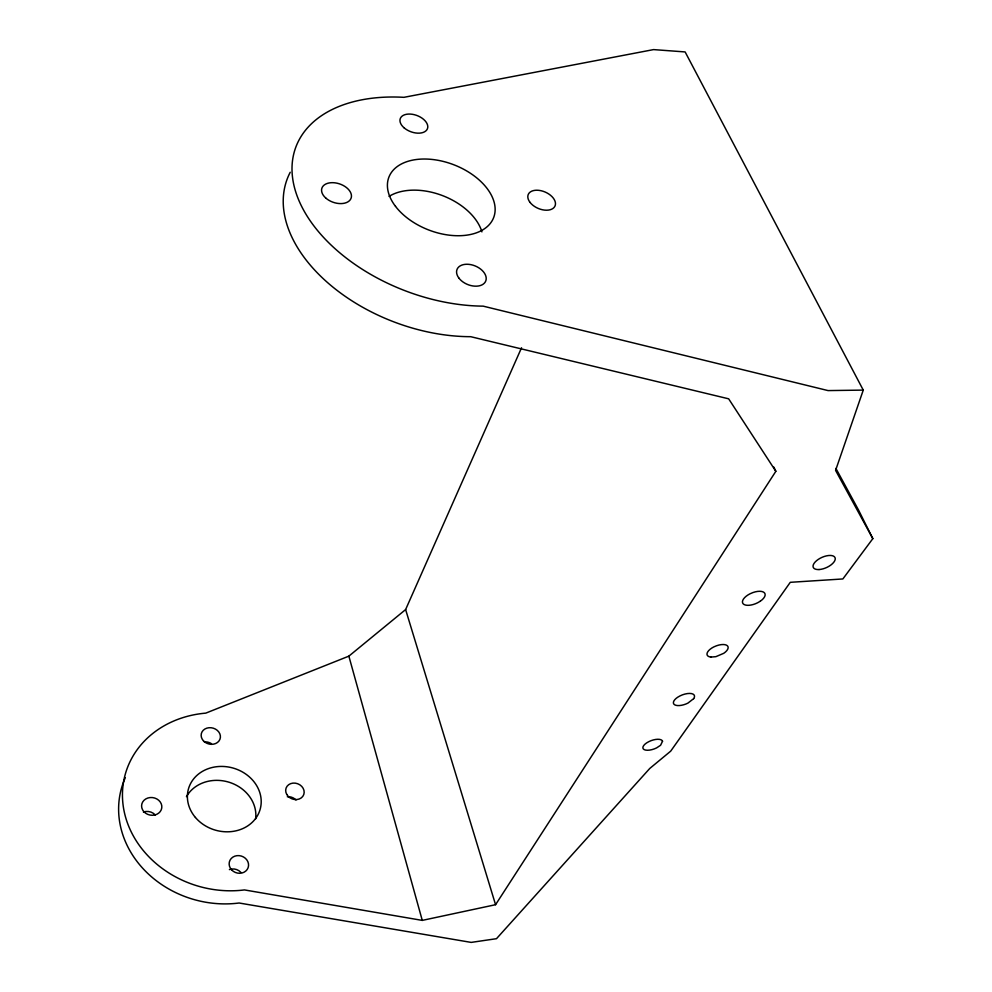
<?xml version="1.0" encoding="UTF-8"?>
<svg xmlns="http://www.w3.org/2000/svg" width="992" height="992" viewBox="0 0 992 992"><rect width="100%" height="100%" fill="white"/><g stroke="black" fill="none" stroke-linecap="round" stroke-linejoin="round"><path stroke-width="1.49" d="M863.263 390.104L828.06 390.588L483.166 306.144A152.929 95.294 21.1 0 1 297.451 196.862A152.929 95.294 21.1 0 1 403.942 97.328L653.554 49.6L685.125 51.931L863.263 390.104L835.586 470.406L872.824 538.644L842.865 578.956L790.277 582.316L670.704 751.142L649.76 768.465L496.484 938.692L471.188 942.4L239.097 903.005A100.254 87.457 15.8 0 1 142.439 867.963A100.254 87.457 15.8 0 1 125.352 777.592M773.859 467.108L775.843 471.312L495.566 904.704L422.27 920.39L244.454 889.923A101.42 87.928 16.1 0 1 124.322 812.2A101.42 87.928 16.1 0 1 205.803 713.124L348.862 656.146L405.616 609.572L521.544 347.758M710.904 657.076L715.889 656.667L723.751 653.306A11.234 5.096 -21.9 0 0 727.471 645.854A11.234 5.096 -21.9 0 0 716.472 645.792L713.756 646.933A11.234 5.096 -21.9 0 0 707.098 653.22A11.234 5.096 -21.9 0 0 710.917 657.088M775.843 471.312L728.661 398.821L470.679 336.685A150.263 95.53 21 0 1 324.992 280.29A150.263 95.53 21 0 1 290.222 172.261M835.909 468.435L858.464 509.9L872.824 538.644M405.616 609.572L495.566 904.704M348.862 656.146L422.27 920.39M229.4 869.6A9.697 8.68 17.7 0 1 240.833 872.34M186.446 796.675A36.84 32.116 15.8 0 1 229.512 782.366A36.84 32.116 15.8 0 1 255.614 818.921M287.296 796.762A9.312 8.035 21.1 0 1 296 799.998M389.075 196.379A55.18 35.03 21 0 1 442.531 195.61A55.18 35.03 21 0 1 481.914 231.88M204.34 741.917A9.622 8.172 14.7 0 1 211.457 743.702M143.406 812.051A10.044 8.792 9.9 0 1 155.248 814.94M662.532 741.26L660.573 745.277L656.543 747.931A10.404 4.427 -20.3 0 1 644.205 749.63A10.404 4.427 -20.3 0 1 646.672 742.872L648.904 741.607A10.404 4.427 -20.3 0 1 662.532 741.26M693.681 698.641L687.89 703.13A11.172 4.91 -21 0 1 674.746 704.841A11.172 4.91 -21 0 1 677.598 697.289L680.016 695.9A11.172 4.91 -21 0 1 691.548 693.606A11.172 4.91 -21 0 1 693.681 698.641M760.269 601.239L757.628 602.764A12.102 5.679 -22.9 0 1 743.095 603.731A12.102 5.679 -22.9 0 1 749.915 593.848L752.829 592.596A12.102 5.679 -22.9 0 1 764.497 592.881A12.102 5.679 -22.9 0 1 760.269 601.239M819.032 569.544A11.916 5.58 -24.2 0 0 835.252 558.521A11.916 5.58 -24.2 0 0 818.177 559.463A11.916 5.58 -24.2 0 0 819.032 569.544M404.079 127.819A14.508 8.68 20.3 0 0 427.354 128.935A14.508 8.68 20.3 0 0 410.18 114.068A14.508 8.68 20.3 0 0 404.079 127.819M231.595 869.848A9.808 8.73 18 0 0 248.074 867.802A9.808 8.73 18 0 0 236.902 855.674A9.808 8.73 18 0 0 231.595 869.848M195.412 817.458A37.274 32.29 16.1 0 0 258.639 813.403A37.274 32.29 16.1 0 0 218.835 766.506A37.274 32.29 16.1 0 0 195.412 817.458M203.509 740.912A9.734 8.209 15 0 0 219.902 739.375A9.734 8.209 15 0 0 208.94 727.731A9.734 8.209 15 0 0 203.509 740.912M286.738 794.394A9.412 8.072 21.2 0 0 302.746 796.44A9.412 8.072 21.2 0 0 295.281 783.147A9.412 8.072 21.2 0 0 286.738 794.394M530.063 202.418A14.57 8.891 23.3 0 0 553.995 207.564A14.57 8.891 23.3 0 0 540.888 190.675A14.57 8.891 23.3 0 0 530.063 202.418M325.723 197.991A15.438 9.734 18.7 0 0 350.87 198.747A15.438 9.734 18.7 0 0 332.965 182.677A15.438 9.734 18.7 0 0 325.723 197.991M395.51 206.361A56.147 34.943 21.1 0 0 488.771 225.172A56.147 34.943 21.1 0 0 439.493 160.58A56.147 34.943 21.1 0 0 395.51 206.361M143.939 811.741A10.168 8.841 10.4 0 0 161.225 809.869A10.168 8.841 10.4 0 0 149.99 797.568A10.168 8.841 10.4 0 0 143.939 811.741M458.763 277.909A15.488 10.019 22.2 0 0 484.431 283.092A15.488 10.019 22.2 0 0 470.952 264.666A15.488 10.019 22.2 0 0 458.763 277.909"/></g></svg>
